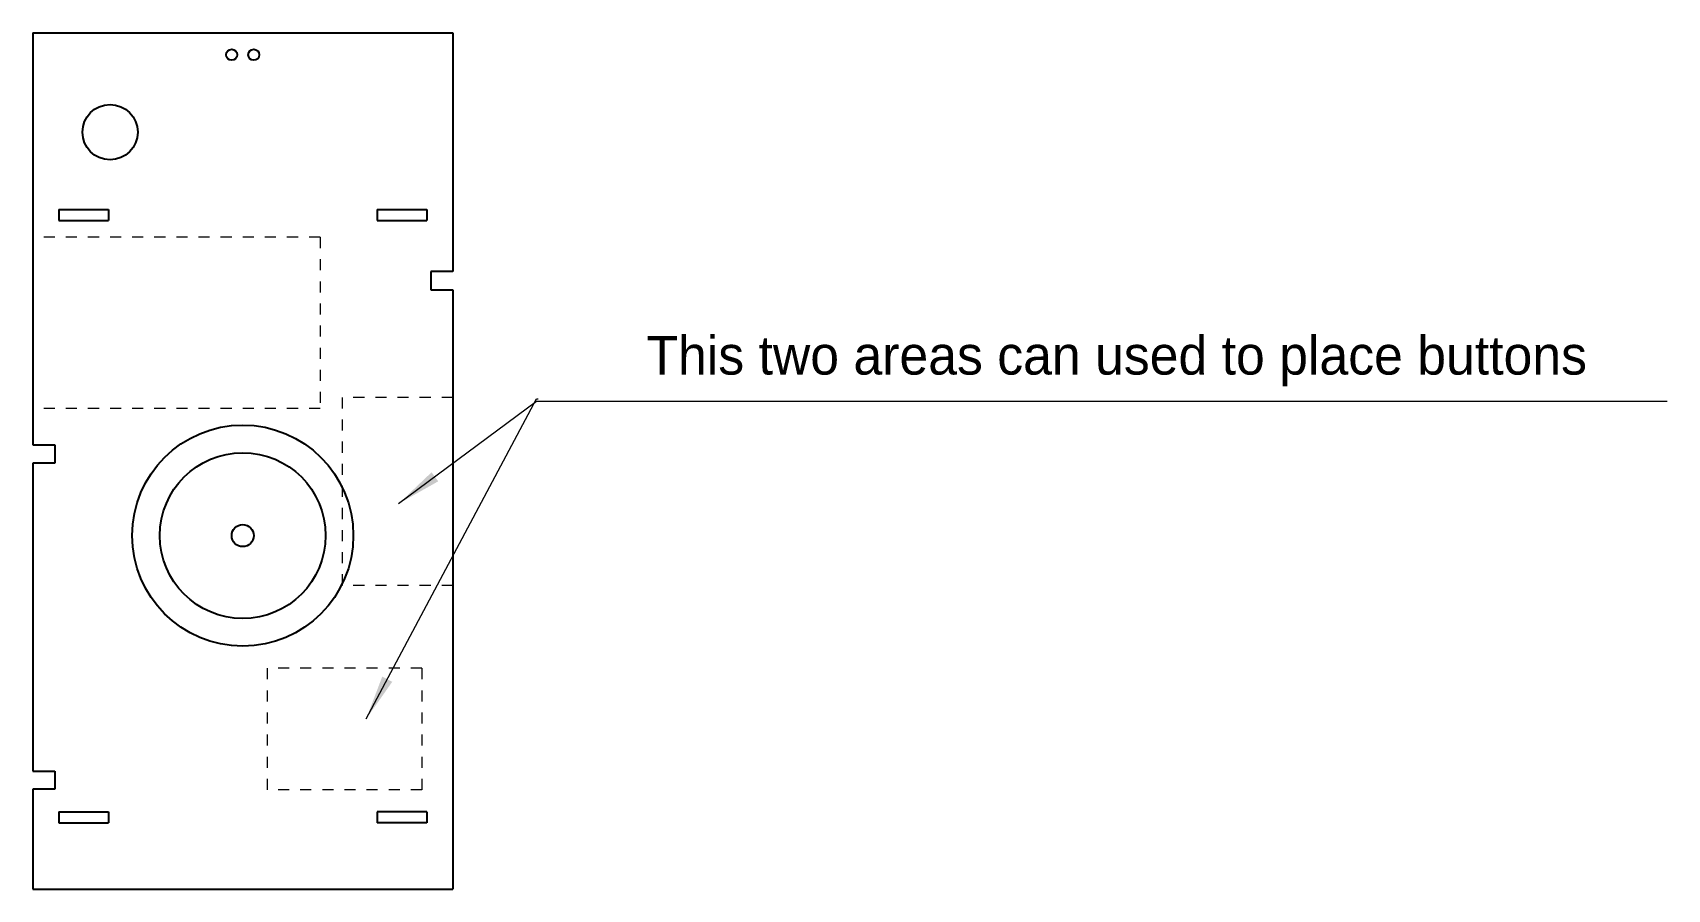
# Model space of a CAD drawing. Header units: millimetres. Extents: x -19 to 129, y -37 to 41.
import ezdxf

# ---------------------------------------------------------------- set-up
doc = ezdxf.new("R2010")
doc.units = ezdxf.units.MM
doc.linetypes.add('虚线', pattern=[2, 1, -1])
doc.layers.get('0').update_dxf_attribs({"lineweight": 18})
doc.layers.add('尺寸线层', color=3, linetype='Continuous', lineweight=18)

# ---------------------------------------------------------------- blocks, each defined once
blk = doc.blocks.new('*X3')
at = {"layer": '尺寸线层', "linetype": 'Continuous'}
blk.add_hatch(color=0, dxfattribs=at).paths.add_polyline_path([(-64.95, -9.26), (-61.97, -6.42), (-61.37, -7.24)], flags=0)
at = {"layer": '尺寸线层', "color": 0, "linetype": 'Continuous'}
blk.add_line((-64.95, -9.26), (-52.48, 0), dxfattribs=at)
at = {"layer": '尺寸线层', "color": 0}
blk.add_line((-52.48, 0), (49.8, 0), dxfattribs=at)
at = {"layer": '尺寸线层', "color": 0, "insert": (0, 3.64), "char_height": 3.5, "width": 199.2067, "attachment_point": 5}
blk.add_mtext('This two areas can used to place buttons', dxfattribs=at)
blk = doc.blocks.new('*X4')
at = {"layer": '尺寸线层', "linetype": 'Continuous'}
blk.add_hatch(color=0, dxfattribs=at).paths.add_polyline_path([(-15.57, -28.96), (-14.11, -25.12), (-13.21, -25.6)], flags=0)
at = {"layer": '尺寸线层', "color": 0, "linetype": 'Continuous'}
blk.add_line((-15.57, -28.96), (-0.16, 0), dxfattribs=at)
at = {"layer": '尺寸线层', "color": 0}
blk.add_line((-0.16, 0), (0, 0), dxfattribs=at)

msp = doc.modelspace()

# ---------------------------------------------------------------- linework, layer by layer
at = {"color": 7, "linetype": 'Continuous', "lineweight": 25}
for p, q in [((-19, 40.75), (19, 40.75)), ((-19, 40.75), (-19, 3.45)), ((19, 40.75), (19, 19.15)), ((-16.65, 24.75), (-12.15, 24.75)), ((-16.65, 24.75), (-16.65, 23.75)), ((-16.65, 23.75), (-12.15, 23.75)), ((-12.15, 24.75), (-12.15, 23.75)), ((12.15, 24.75), (16.65, 24.75)), ((12.15, 24.75), (12.15, 23.75)), ((12.15, 23.75), (16.65, 23.75)), ((16.65, 24.75), (16.65, 23.75)), ((19, 19.15), (17, 19.15)), ((17, 19.15), (17, 17.5)), ((17, 17.5), (19, 17.5)), ((19, 17.5), (19, -36.75)), ((-19, 3.45), (-17, 3.45)), ((-17, 3.45), (-17, 1.8)), ((-19, 1.8), (-19, -26.05)), ((-17, 1.8), (-19, 1.8)), ((-19, -26.05), (-17, -26.05)), ((-17, -26.05), (-17, -27.7)), ((-19, -27.7), (-19, -36.75)), ((-17, -27.7), (-19, -27.7)), ((-16.65, -29.75), (-12.15, -29.75)), ((-16.65, -29.75), (-16.65, -30.75)), ((-16.65, -30.75), (-12.15, -30.75)), ((-12.15, -29.75), (-12.15, -30.75)), ((16.65, -29.75), (12.15, -29.75)), ((12.15, -29.75), (12.15, -30.75)), ((16.65, -30.75), (12.15, -30.75)), ((16.65, -29.75), (16.65, -30.75)), ((-19, -36.75), (19, -36.75))]:
    msp.add_line(p, q, dxfattribs=at)
at = {"color": 7, "linetype": '虚线'}
for p, q in [((7, 22.25), (-19, 22.25)), ((7, 22.25), (7, 6.75)), ((19, 7.75), (9, 7.75)), ((9, 7.75), (9, -9.25)), ((7, 6.75), (-19, 6.75)), ((19, -9.25), (9, -9.25)), ((16.2, -16.75), (2.2, -16.75)), ((2.2, -16.75), (2.2, -27.75)), ((16.2, -16.75), (16.2, -27.75)), ((16.2, -27.75), (2.2, -27.75))]:
    msp.add_line(p, q, dxfattribs=at)
at = {"color": 7, "linetype": 'Continuous'}
for p, q in [((-19, 22.25), (-19, 6.75)), ((19, 7.75), (19, -9.25))]:
    msp.add_line(p, q, dxfattribs=at)
at = {"color": 7, "linetype": 'Continuous', "lineweight": 25}
for centre, radius in [((-1, 38.75), 0.5), ((1, 38.75), 0.5), ((-12, 31.75), 2.5), ((0, -4.75), 10), ((0, -4.75), 7.5), ((0, -4.75), 1)]:
    msp.add_circle(centre, radius, dxfattribs=at)

# ---------------------------------------------------------------- block references
at = {"layer": '尺寸线层'}
for name, p in [('*X3', (79.05, 7.4)), ('*X4', (26.73, 7.62))]:
    msp.add_blockref(name, p, dxfattribs=at)

doc.saveas('drawing.dxf')
